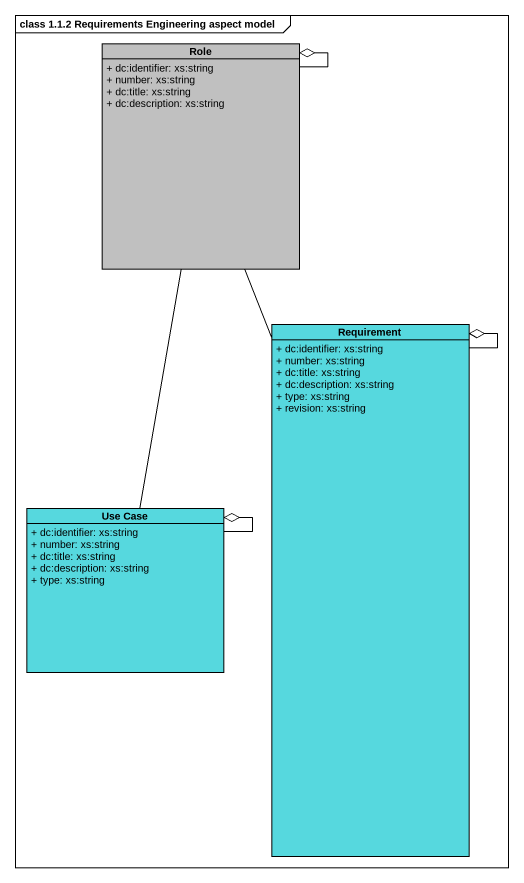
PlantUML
@startuml
mainframe class 1.1.2 Requirements Engineering aspect model
hide circle
hide empty members
skinparam classAttributeIconSize 0
class Role #C0C0C0 {
  + dc:identifier: xs:string
  + number: xs:string
  + dc:title: xs:string
  + dc:description: xs:string
}
class Requirement #56D8DE {
  + dc:identifier: xs:string
  + number: xs:string
  + dc:title: xs:string
  + dc:description: xs:string
  + type: xs:string
  + revision: xs:string
}
class "Use Case" as Use_Case #56D8DE {
  + dc:identifier: xs:string
  + number: xs:string
  + dc:title: xs:string
  + dc:description: xs:string
  + type: xs:string
}
Role -- Role
Role -- Role
Role --o Role
Requirement -up- Role
Requirement -- Requirement
Requirement -- Requirement
Requirement -- Requirement
Requirement --o Requirement
Use_Case -up- Role
Use_Case -- Use_Case
Use_Case -- Use_Case
Use_Case --o Use_Case
@enduml
